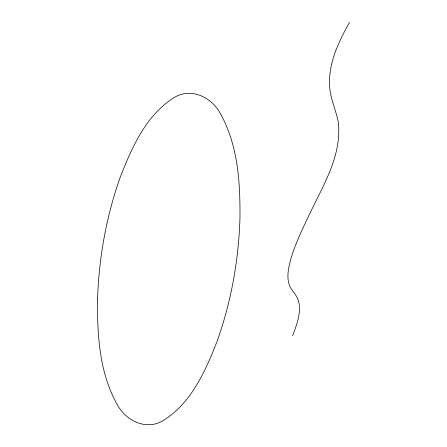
<?xml version="1.0" encoding="UTF-8"?>
<svg xmlns="http://www.w3.org/2000/svg" width="447" height="447" viewBox="0 0 447 447"><rect width="100%" height="100%" fill="white"/><g stroke="black" fill="none" stroke-linecap="round" stroke-linejoin="round"><path stroke-width="0.67" d="M292.617 335.725C296.679 324.829 301.502 312.866 298.535 301.094C297.048 295.501 292.55 291.567 289.935 286.572C286.041 277.576 288.555 267.451 290.997 258.416C295.305 244.151 301.641 230.618 308.1 217.231C321.991 187.142 342.38 156.249 338.228 121.662C335.786 109.576 330.177 98.206 329.601 85.74C328.383 63.005 338.647 41.649 349.526 22.35M97.558 299.172C97.211 334.557 99.256 371.949 116.678 403.613C125.445 420.862 146.722 431.45 164.306 419.895C192.07 401.965 205.972 369.859 217.505 340.173C231.283 301.244 238.586 260.126 239.95 218.885C240.296 183.499 238.251 146.108 220.829 114.443C212.062 97.195 190.785 86.606 173.207 98.161C145.437 116.091 131.541 148.197 120.003 177.884C106.224 216.812 98.927 257.93 97.558 299.172"/></g></svg>
